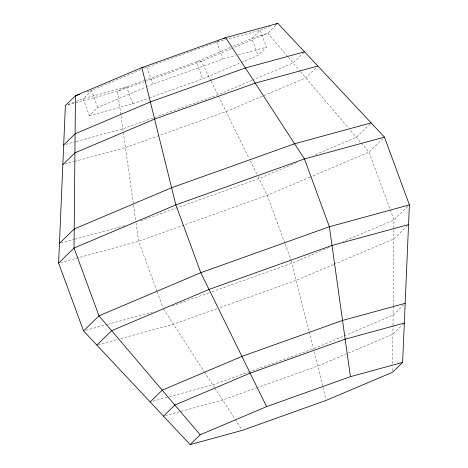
<?xml version="1.0" encoding="UTF-8"?>
<svg xmlns="http://www.w3.org/2000/svg" width="468" height="468" viewBox="0 0 468 468"><rect width="100%" height="100%" fill="white"/><g stroke="black" fill="none" stroke-linecap="round" stroke-linejoin="round"><path stroke-width="0.35" stroke-dasharray="2.34 1.75" d="M392.576 370.808L392.611 366.497M392.64 363.624L392.991 325.716M392.997 325.008L393.167 306.435M393.178 305.709L393.968 219.96L369.024 152.159L350.228 130.063M140.809 69.638L91.471 90.546L83.088 98.73L89.324 115.684L97.707 107.494L145.712 87.153M275.874 25.366L267.825 33.222L232.274 48.286M241.359 62.449L258.032 55.388L266.409 47.198L260.173 30.25L226.506 39.441M304.007 52.328L293.126 62.958L252.808 80.04M315.83 68L305.774 77.823L226.085 111.589L159.687 135.322M370.106 123.874L356.37 137.288L314.73 154.937M382.9 138.598L369.024 152.159L310.74 176.851M407.85 206.406L393.968 219.96L343.056 241.535M407.529 225.582L393.793 238.996L334.012 264.326M403.65 304.826L393.091 315.139L313.402 348.906L250.427 371.411M403.796 323.546L392.915 334.175L317.649 366.064L258.166 387.323M217.333 41.798L219.264 40.839M144.144 68.223L216.69 42.12L225.81 39.628M230.455 47.473L196.455 61.881L144.39 80.49M233.122 46.344L251.796 38.434L267.825 33.222L287.972 56.903M231.601 48.573L201.415 61.361L145.057 81.508M146.379 86.872L153.048 84.047L222.926 59.073L235.55 55.622M149.251 97.935L202.691 78.835L240.692 62.73M76.36 141.5L122.827 128.811L217.866 94.846L252.135 80.326M296.589 162.624L258.974 178.56L177.899 207.535M310.073 177.138L267.199 195.302L138.622 241.26L60.711 262.525M328.992 247.496L292.143 263.11L211.7 291.862M333.339 264.613L296.396 280.268L219.445 307.769M68.106 104.528L75.6 101.626M76.278 101.363L83.088 98.73L126.576 86.861L143.699 80.736M270.393 26.296L260.173 30.25L251.796 38.434L258.032 55.388M144.372 81.754L117.562 91.33L66.087 105.388M89.324 115.684L132.813 103.808L148.567 98.181M159.003 135.568L125.459 147.555L75.506 161.191M140.798 220.797L177.214 207.78M171.82 306.113L175.254 304.884M175.945 304.639L211.009 292.108M216.696 308.751L173.412 324.225L120.048 338.791M249.736 371.656L212.776 384.871L169.855 396.589M257.488 387.568L222.616 400.029L165.59 415.602M86.796 92.061L91.471 90.546L97.707 107.494M238.358 54.855L266.409 47.198M65.801 144.384L75.658 141.693M64.953 164.075L74.804 161.384M60.858 243.027L74.201 239.388M74.903 239.195L124.751 225.582M85.662 330.332L106.716 324.581M107.418 324.388L152.34 312.127M98.28 344.735L117.24 339.557M152.972 401.199L167.041 397.355M288.44 57.453L300.152 71.218M300.62 71.768L348.332 127.84M163.566 309.061L204.025 371.393M204.422 372.007L214.35 387.293M214.742 387.902L234.819 418.831M235.211 419.439L241.511 429.138M210.904 80.683L201.415 61.361L196.455 61.881L202.691 78.835M211.22 81.327L217.866 94.846M218.497 96.133L249.075 158.406M250.357 161.004L257.698 175.962M258.02 176.611L267.199 195.302L284.836 243.243M216.69 42.12L222.926 59.073M285.088 243.933L291.137 260.366M291.389 261.05L309.02 331.215M146.812 67.094L153.048 84.047M132.813 103.808L126.576 86.861L117.562 91.33L135.89 221.797M157.014 291.254L138.622 241.26L135.989 222.516M157.266 291.938L163.063 307.692M309.196 331.923L313.402 348.906M314.081 351.649L325.98 399.684"/><path stroke-width="0.7" d="M58.605 263.104L65.38 105.581L75.442 95.753L141.845 67.614L225.699 37.645L277.881 23.4L384.444 137.095L409.395 204.896L402.62 362.419L392.558 372.247L326.155 400.386L242.301 430.355L190.119 444.6L83.556 330.905L58.605 263.104L74.032 248.04L175.857 204.89L304.434 158.939L384.444 137.095M63.689 144.957L75.085 133.825L150.351 101.936L245.384 67.971L304.522 51.825M62.841 164.648L74.909 152.861L154.598 119.094L255.224 83.128L317.842 66.035M59.454 243.413L74.207 229.004L171.604 187.732L294.588 143.775L371.124 122.885M83.556 330.905L98.976 315.841L200.801 272.698L329.378 226.74L409.395 204.896M96.876 345.115L111.63 330.712L209.026 289.44L332.011 245.484L408.546 224.587M150.158 401.965L162.226 390.177L241.915 356.411L342.541 320.445L405.159 303.352M163.478 416.175L174.874 405.042L250.134 373.154L345.173 339.189L404.311 323.043M190.119 444.6L200.175 434.778L266.584 406.639L350.438 376.67L402.62 362.419M223.125 38.926L225.699 37.645L304.434 158.939L329.378 226.74L350.438 376.67M275.839 24.19L277.881 23.4M79.449 94.454L75.442 95.753L74.032 248.04L98.976 315.841L200.175 434.778M143.267 67.468L141.845 67.614L175.857 204.89L200.801 272.698L266.584 406.639"/></g></svg>
